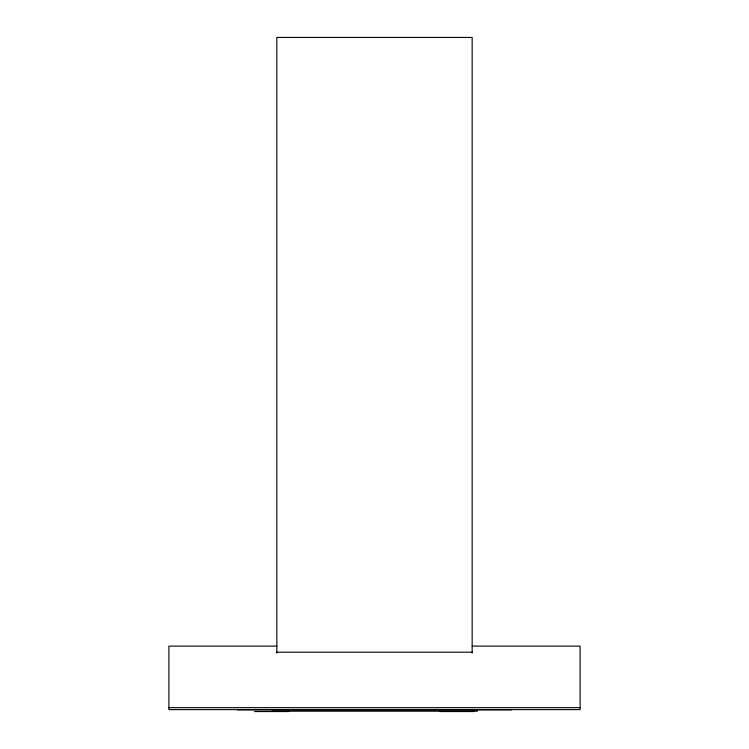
<?xml version="1.0" encoding="UTF-8"?>
<svg xmlns="http://www.w3.org/2000/svg" width="749" height="749" viewBox="0 0 749 749"><rect width="100%" height="100%" fill="white"/><g stroke="black" fill="none" stroke-linecap="round" stroke-linejoin="round"><path stroke-width="1.12" d="M276.84 646.106L168.9 646.106L168.9 709.621L580.101 709.621L580.101 646.106L472.16 646.106M276.84 652.201L472.16 652.201M168.9 707.674L580.101 707.674M237.433 709.846L511.567 709.846M271.7 711.204L477.3 711.204L477.3 709.846M254.566 711.55L288.833 711.55M439.607 711.55L473.874 711.55M472.16 653.091L472.16 37.45L276.84 37.45L276.84 653.091"/></g></svg>
